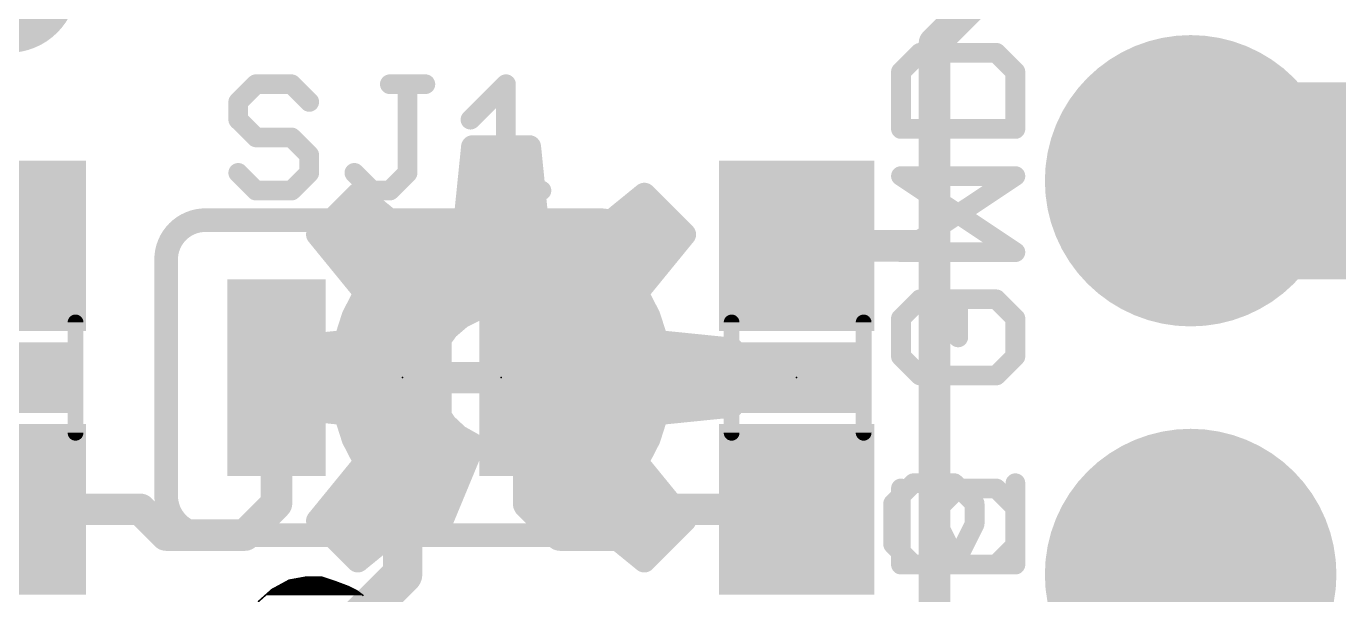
# Model space of a CAD drawing. Extents: x -33 to 74, y -18 to 36.
# Drawn here: x 12.81 to 21.27, y 26.54 to 30.21 of the extents above; entities that cross this region are included whole.
import ezdxf

# ---------------------------------------------------------------- set-up
doc = ezdxf.new("R2010")
doc.units = 0
for name, color, linetype in [('1', 12, 'CONTINUOUS'), ('16', 132, 'CONTINUOUS'), ('17', 110, 'CONTINUOUS'), ('18', 110, 'CONTINUOUS'), ('21', 41, 'CONTINUOUS'), ('22', 40, 'CONTINUOUS'), ('23', 53, 'CONTINUOUS'), ('24', 53, 'CONTINUOUS'), ('51', 53, 'CONTINUOUS')]:
    doc.layers.add(name, color=color, linetype=linetype)

# ---------------------------------------------------------------- blocks, each defined once
blk = doc.blocks.new('RECT')
blk.add_solid([(-0.5, -0.5), (0.5, -0.5), (-0.5, 0.5), (0.5, 0.5)])
blk = doc.blocks.new('ROUNDP')
at = {"const_width": 0.5}
blk.add_lwpolyline([(0, -0.25, 1), (0, 0.25, 1), (0, -0.25)], format="xyb", dxfattribs=at)
blk = doc.blocks.new('ROUNDV')
at = {"const_width": 0.5}
blk.add_lwpolyline([(0, -0.25, 1), (0, 0.25, 1), (0, -0.25)], format="xyb", dxfattribs=at)

msp = doc.modelspace()

# ---------------------------------------------------------------- linework, layer by layer
at = {"layer": '1'}
for points, const_width in [([(18.669, 30.099), (19.05, 30.48)], 0.2032), ([(18.669, 28.79), (18.669, 30.099)], 0.2032), ([(17.78, 28.79), (18.669, 28.79)], 0.2032), ([(18.669, 26.2255), (18.669, 28.79)], 0.2032), ([(14.224, 27.94), (14.986, 27.94)], 0.2032), ([(14.4272, 27.94), (14.4272, 27.1272)], 0.2032), ([(15.24, 27.94), (15.24, 26.67)], 0.254), ([(15.494, 27.94), (16.256, 27.94)], 0.2032), ([(16.0528, 27.94), (16.0528, 27.1272)], 0.2032), ([(13.55, 27.09), (12.7, 27.09)], 0.2032), ([(13.716, 26.924), (13.55, 27.09)], 0.2032), ([(14.4272, 27.1272), (14.224, 26.924)], 0.2032), ([(16.0528, 27.1272), (16.256, 26.924)], 0.2032), ([(16.764, 26.924), (16.93, 27.09)], 0.2032), ([(16.93, 27.09), (17.78, 27.09)], 0.2032), ([(14.224, 26.924), (13.716, 26.924)], 0.2032), ([(16.256, 26.924), (16.764, 26.924)], 0.2032), ([(15.24, 26.67), (13.97, 25.4)], 0.254), ([(20.32, 26.162), (20.32, 26.67)], 0.2032)]:
    msp.add_lwpolyline(points, dxfattribs=dict(at, const_width=const_width))
for points, const_width in [([(18.7198, 30.099, 1), (18.6182, 30.099)], 0.1016), ([(18.6331, 30.1349, 1), (18.7049, 30.0631)], 0.1016), ([(17.78, 28.8408, 1), (17.78, 28.7392)], 0.1016), ([(18.7198, 28.79, 1), (18.6182, 28.79)], 0.1016), ([(18.669, 28.7392, 1), (18.669, 28.8408)], 0.1016), ([(18.6182, 28.79, 1), (18.7198, 28.79)], 0.1016), ([(14.224, 27.9908, 1), (14.224, 27.8892)], 0.1016), ([(14.478, 27.94, 1), (14.3764, 27.94)], 0.1016), ([(14.986, 27.8892, 1), (14.986, 27.9908)], 0.1016), ([(15.3035, 27.94, 1), (15.1765, 27.94)], 0.127), ([(15.494, 27.9908, 1), (15.494, 27.8892)], 0.1016), ([(16.1036, 27.94, 1), (16.002, 27.94)], 0.1016), ([(16.256, 27.8892, 1), (16.256, 27.9908)], 0.1016), ([(13.5859, 27.1259, 1), (13.5141, 27.0541)], 0.1016), ([(13.55, 27.0392, 1), (13.55, 27.1408)], 0.1016), ([(14.3764, 27.1272, 1), (14.478, 27.1272)], 0.1016), ([(14.4631, 27.0913, 1), (14.3913, 27.1631)], 0.1016), ([(16.0887, 27.1631, 1), (16.0169, 27.0913)], 0.1016), ([(16.002, 27.1272, 1), (16.1036, 27.1272)], 0.1016), ([(16.93, 27.1408, 1), (16.93, 27.0392)], 0.1016), ([(16.9659, 27.0541, 1), (16.8941, 27.1259)], 0.1016), ([(17.78, 27.0392, 1), (17.78, 27.1408)], 0.1016), ([(13.716, 26.9748, 1), (13.716, 26.8732)], 0.1016), ([(13.6801, 26.8881, 1), (13.7519, 26.9599)], 0.1016), ([(14.1881, 26.9599, 1), (14.2599, 26.8881)], 0.1016), ([(14.224, 26.8732, 1), (14.224, 26.9748)], 0.1016), ([(16.256, 26.9748, 1), (16.256, 26.8732)], 0.1016), ([(16.2201, 26.8881, 1), (16.2919, 26.9599)], 0.1016), ([(16.7281, 26.9599, 1), (16.7999, 26.8881)], 0.1016), ([(16.764, 26.8732, 1), (16.764, 26.9748)], 0.1016), ([(15.2849, 26.6251, 1), (15.1951, 26.7149)], 0.127), ([(20.3708, 26.67, 1), (20.2692, 26.67)], 0.1016), ([(15.1765, 26.67, 1), (15.3035, 26.67)], 0.127)]:
    msp.add_lwpolyline(points, format="xyb", dxfattribs=dict(at, const_width=const_width))
at = {"layer": '16', "const_width": 0.2032}
for points in [[(21.082, 29.21), (20.32, 29.21)], [(21.209, 29.21), (21.971, 29.21)]]:
    msp.add_lwpolyline(points, dxfattribs=at)
at = {"layer": '16', "const_width": 0.1016}
for points in [[(20.32, 29.2608, 1), (20.32, 29.1592)], [(21.082, 29.1592, 1), (21.082, 29.2608)], [(21.209, 29.2608, 1), (21.209, 29.1592)]]:
    msp.add_lwpolyline(points, format="xyb", dxfattribs=at)
at = {"layer": '21'}
for points, const_width in [([(18.5753, 30.0356), (18.4525, 29.9127)], 0.127), ([(19.0668, 30.0356), (18.5753, 30.0356)], 0.127), ([(19.1897, 29.9127), (19.0668, 30.0356)], 0.127), ([(18.4525, 29.9127), (18.4525, 29.5441)], 0.127), ([(19.1897, 29.5441), (19.1897, 29.9127)], 0.127), ([(14.2953, 29.8329), (14.1809, 29.7185)], 0.127), ([(14.5241, 29.8329), (14.2953, 29.8329)], 0.127), ([(14.6385, 29.7185), (14.5241, 29.8329)], 0.127), ([(15.1581, 29.8329), (15.3869, 29.8329)], 0.127), ([(15.2725, 29.2609), (15.2725, 29.8329)], 0.127), ([(15.6777, 29.6041), (15.9065, 29.8329)], 0.127), ([(15.9065, 29.8329), (15.9065, 29.1465)], 0.127), ([(14.1809, 29.7185), (14.1809, 29.6041)], 0.127), ([(14.1809, 29.6041), (14.2953, 29.4897)], 0.127), ([(14.2953, 29.4897), (14.5241, 29.4897)], 0.127), ([(14.5241, 29.4897), (14.6385, 29.3753)], 0.127), ([(18.4525, 29.5441), (19.1897, 29.5441)], 0.127), ([(14.6385, 29.3753), (14.6385, 29.2609)], 0.127), ([(14.2953, 29.1465), (14.1809, 29.2609)], 0.127), ([(14.6385, 29.2609), (14.5241, 29.1465)], 0.127), ([(14.9293, 29.2609), (15.0437, 29.1465)], 0.127), ([(15.1581, 29.1465), (15.2725, 29.2609)], 0.127), ([(18.4525, 28.7489), (19.1897, 29.2404)], 0.127), ([(19.1897, 29.2404), (18.4525, 29.2404)], 0.127), ([(14.5241, 29.1465), (14.2953, 29.1465)], 0.127), ([(15.0437, 29.1465), (15.1581, 29.1465)], 0.127), ([(15.6777, 29.1465), (16.1353, 29.1465)], 0.127), ([(13.97, 28.956), (16.51, 28.956)], 0.1524), ([(13.716, 27.178), (13.716, 28.702)], 0.1524), ([(16.764, 27.178), (16.764, 28.702)], 0.1524), ([(19.1897, 28.7489), (18.4525, 28.7489)], 0.127), ([(18.5753, 28.4452), (18.4525, 28.3223)], 0.127), ([(19.0668, 28.4452), (18.8211, 28.4452)], 0.127), ([(18.8211, 28.4452), (18.8211, 28.1995)], 0.127), ([(19.1897, 28.3223), (19.0668, 28.4452)], 0.127), ([(18.4525, 28.3223), (18.4525, 28.0766)], 0.127), ([(19.1897, 28.0766), (19.1897, 28.3223)], 0.127), ([(18.4525, 28.0766), (18.5753, 27.9537)], 0.127), ([(19.0668, 27.9537), (19.1897, 28.0766)], 0.127), ([(18.5753, 27.9537), (19.0668, 27.9537)], 0.127), ([(18.4525, 27.225), (18.4525, 26.7335)], 0.127), ([(18.6982, 27.1021), (18.8211, 27.225)], 0.127), ([(18.8211, 27.225), (19.0668, 27.225)], 0.127), ([(19.0668, 27.225), (19.1897, 27.1021)], 0.127), ([(18.6982, 26.9792), (18.6982, 27.1021)], 0.127), ([(19.1897, 27.1021), (19.1897, 26.8564)], 0.127), ([(16.51, 26.924), (13.97, 26.924)], 0.1524), ([(18.8211, 26.7335), (18.6982, 26.9792)], 0.127), ([(19.1897, 26.8564), (19.0668, 26.7335)], 0.127), ([(18.4525, 26.7335), (18.8211, 26.7335)], 0.127), ([(14.618, 26.653), (14.508, 26.633)], 0.01), ([(14.6015, 26.65), (14.727, 26.65)], 0.01), ([(14.718, 26.653), (14.618, 26.653)], 0.01), ([(14.808, 26.623), (14.718, 26.653)], 0.01), ([(14.398, 26.573), (14.308, 26.493)], 0.01), ([(14.3946, 26.57), (14.934, 26.57)], 0.01), ([(14.508, 26.633), (14.398, 26.573)], 0.01), ([(14.4108, 26.58), (14.914, 26.58)], 0.01), ([(14.4292, 26.59), (14.894, 26.59)], 0.01), ([(14.4475, 26.6), (14.8693, 26.6)], 0.01), ([(14.4658, 26.61), (14.8427, 26.61)], 0.01), ([(14.4842, 26.62), (14.816, 26.62)], 0.01), ([(14.5025, 26.63), (14.787, 26.63)], 0.01), ([(14.5465, 26.64), (14.757, 26.64)], 0.01), ([(14.888, 26.593), (14.808, 26.623)], 0.01), ([(14.948, 26.563), (14.888, 26.593)], 0.01), ([(14.988, 26.533), (14.948, 26.563)], 0.01), ([(14.3609, 26.54), (14.9787, 26.54)], 0.01), ([(14.3721, 26.55), (14.9653, 26.55)], 0.01), ([(14.3834, 26.56), (14.952, 26.56)], 0.01)]:
    msp.add_lwpolyline(points, dxfattribs=dict(at, const_width=const_width))
for points, const_width in [([(18.5753, 30.0673, 1), (18.5753, 30.0038)], 0.0635), ([(18.5978, 30.0131, 1), (18.5529, 30.058)], 0.0635), ([(19.0893, 30.058, 1), (19.0444, 30.0131)], 0.0635), ([(19.0668, 30.0038, 1), (19.0668, 30.0673)], 0.0635), ([(18.4842, 29.9127, 1), (18.4207, 29.9127)], 0.0635), ([(18.43, 29.9352, 1), (18.4749, 29.8903)], 0.0635), ([(19.2215, 29.9127, 1), (19.158, 29.9127)], 0.0635), ([(19.1672, 29.8903, 1), (19.2122, 29.9352)], 0.0635), ([(14.2953, 29.8646, 1), (14.2953, 29.8011)], 0.0635), ([(14.3177, 29.8104, 1), (14.2728, 29.8553)], 0.0635), ([(14.5465, 29.8553, 1), (14.5016, 29.8104)], 0.0635), ([(14.5241, 29.8011, 1), (14.5241, 29.8646)], 0.0635), ([(15.1581, 29.8646, 1), (15.1581, 29.8011)], 0.0635), ([(15.3042, 29.8329, 1), (15.2407, 29.8329)], 0.0635), ([(15.3869, 29.8011, 1), (15.3869, 29.8646)], 0.0635), ([(15.9383, 29.8329, 1), (15.8748, 29.8329)], 0.0635), ([(15.929, 29.8104, 1), (15.8841, 29.8553)], 0.0635), ([(14.2126, 29.7185, 1), (14.1491, 29.7185)], 0.0635), ([(14.1584, 29.7409, 1), (14.2033, 29.696)], 0.0635), ([(14.616, 29.696, 1), (14.6609, 29.7409)], 0.0635), ([(14.2033, 29.6265, 1), (14.1584, 29.5816)], 0.0635), ([(14.1491, 29.6041, 1), (14.2126, 29.6041)], 0.0635), ([(15.6553, 29.6265, 1), (15.7002, 29.5816)], 0.0635), ([(14.2953, 29.5214, 1), (14.2953, 29.4579)], 0.0635), ([(14.2728, 29.4672, 1), (14.3177, 29.5121)], 0.0635), ([(14.5465, 29.5121, 1), (14.5016, 29.4672)], 0.0635), ([(14.5241, 29.4579, 1), (14.5241, 29.5214)], 0.0635), ([(18.4207, 29.5441, 1), (18.4842, 29.5441)], 0.0635), ([(18.4525, 29.5758, 1), (18.4525, 29.5123)], 0.0635), ([(19.158, 29.5441, 1), (19.2215, 29.5441)], 0.0635), ([(19.1897, 29.5123, 1), (19.1897, 29.5758)], 0.0635), ([(14.6702, 29.3753, 1), (14.6067, 29.3753)], 0.0635), ([(14.616, 29.3528, 1), (14.6609, 29.3977)], 0.0635), ([(14.2033, 29.2833, 1), (14.1584, 29.2384)], 0.0635), ([(14.6067, 29.2609, 1), (14.6702, 29.2609)], 0.0635), ([(14.6609, 29.2384, 1), (14.616, 29.2833)], 0.0635), ([(14.9517, 29.2833, 1), (14.9068, 29.2384)], 0.0635), ([(15.2407, 29.2609, 1), (15.3042, 29.2609)], 0.0635), ([(15.2949, 29.2384, 1), (15.25, 29.2833)], 0.0635), ([(18.4525, 29.2721, 1), (18.4525, 29.2086)], 0.0635), ([(19.2073, 29.214, 1), (19.1721, 29.2668)], 0.0635), ([(19.1897, 29.2086, 1), (19.1897, 29.2721)], 0.0635), ([(14.2953, 29.1782, 1), (14.2953, 29.1148)], 0.0635), ([(14.2728, 29.124, 1), (14.3177, 29.169)], 0.0635), ([(14.5016, 29.169, 1), (14.5465, 29.124)], 0.0635), ([(14.5241, 29.1148, 1), (14.5241, 29.1782)], 0.0635), ([(15.0437, 29.1782, 1), (15.0437, 29.1148)], 0.0635), ([(15.0212, 29.124, 1), (15.0661, 29.169)], 0.0635), ([(15.1356, 29.169, 1), (15.1805, 29.124)], 0.0635), ([(15.1581, 29.1148, 1), (15.1581, 29.1782)], 0.0635), ([(15.6777, 29.1782, 1), (15.6777, 29.1148)], 0.0635), ([(16.1353, 29.1148, 1), (16.1353, 29.1782)], 0.0635), ([(15.8748, 29.1465, 1), (15.9383, 29.1465)], 0.0635), ([(13.97, 28.956, 0.4142), (13.716, 28.702)], 0.1524), ([(13.97, 28.9941, 1), (13.97, 28.9179)], 0.0762), ([(13.97, 28.9179, 1), (13.97, 28.9941)], 0.0762), ([(16.764, 28.702, 0.4142), (16.51, 28.956)], 0.1524), ([(16.51, 28.9941, 1), (16.51, 28.9179)], 0.0762), ([(16.51, 28.9179, 1), (16.51, 28.9941)], 0.0762), ([(13.7541, 28.702, 1), (13.6779, 28.702)], 0.0762), ([(16.8021, 28.702, 1), (16.7259, 28.702)], 0.0762), ([(18.4525, 28.7807, 1), (18.4525, 28.7172)], 0.0635), ([(18.4349, 28.7753, 1), (18.4701, 28.7225)], 0.0635), ([(19.1897, 28.7172, 1), (19.1897, 28.7807)], 0.0635), ([(13.6779, 28.702, 1), (13.7541, 28.702)], 0.0762), ([(16.7259, 28.702, 1), (16.8021, 28.702)], 0.0762), ([(18.5978, 28.4227, 1), (18.5529, 28.4677)], 0.0635), ([(18.8528, 28.4452, 1), (18.7893, 28.4452)], 0.0635), ([(18.8211, 28.4769, 1), (18.8211, 28.4135)], 0.0635), ([(19.0893, 28.4677, 1), (19.0444, 28.4227)], 0.0635), ([(19.0668, 28.4135, 1), (19.0668, 28.4769)], 0.0635), ([(18.4842, 28.3223, 1), (18.4207, 28.3223)], 0.0635), ([(18.43, 28.3448, 1), (18.4749, 28.2999)], 0.0635), ([(19.2215, 28.3223, 1), (19.158, 28.3223)], 0.0635), ([(19.1672, 28.2999, 1), (19.2122, 28.3448)], 0.0635), ([(18.7893, 28.1995, 1), (18.8528, 28.1995)], 0.0635), ([(18.4207, 28.0766, 1), (18.4842, 28.0766)], 0.0635), ([(18.4749, 28.099, 1), (18.43, 28.0541)], 0.0635), ([(19.158, 28.0766, 1), (19.2215, 28.0766)], 0.0635), ([(19.2122, 28.0541, 1), (19.1672, 28.099)], 0.0635), ([(18.5753, 27.9855, 1), (18.5753, 27.922)], 0.0635), ([(18.5529, 27.9313, 1), (18.5978, 27.9762)], 0.0635), ([(19.0444, 27.9762, 1), (19.0893, 27.9313)], 0.0635), ([(19.0668, 27.922, 1), (19.0668, 27.9855)], 0.0635), ([(13.716, 27.178, 0.4142), (13.97, 26.924)], 0.1524), ([(13.7541, 27.178, 1), (13.6779, 27.178)], 0.0762), ([(16.51, 26.924, 0.4142), (16.764, 27.178)], 0.1524), ([(16.8021, 27.178, 1), (16.7259, 27.178)], 0.0762), ([(18.4842, 27.225, 1), (18.4207, 27.225)], 0.0635), ([(18.8211, 27.2567, 1), (18.8211, 27.1932)], 0.0635), ([(18.8435, 27.2025, 1), (18.7986, 27.2474)], 0.0635), ([(19.0893, 27.2474, 1), (19.0444, 27.2025)], 0.0635), ([(19.0668, 27.1932, 1), (19.0668, 27.2567)], 0.0635), ([(13.6779, 27.178, 1), (13.7541, 27.178)], 0.0762), ([(16.7259, 27.178, 1), (16.8021, 27.178)], 0.0762), ([(18.73, 27.1021, 1), (18.6665, 27.1021)], 0.0635), ([(19.2215, 27.1021, 1), (19.158, 27.1021)], 0.0635), ([(18.6758, 27.1246, 1), (18.7207, 27.0797)], 0.0635), ([(19.1672, 27.0797, 1), (19.2122, 27.1246)], 0.0635), ([(13.97, 26.9621, 1), (13.97, 26.8859)], 0.0762), ([(13.97, 26.8859, 1), (13.97, 26.9621)], 0.0762), ([(16.51, 26.9621, 1), (16.51, 26.8859)], 0.0762), ([(16.51, 26.8859, 1), (16.51, 26.9621)], 0.0762), ([(18.7266, 26.9934, 1), (18.6698, 26.965)], 0.0635), ([(18.6665, 26.9792, 1), (18.73, 26.9792)], 0.0635), ([(19.2122, 26.8339, 1), (19.1672, 26.8788)], 0.0635), ([(19.158, 26.8564, 1), (19.2215, 26.8564)], 0.0635), ([(18.4207, 26.7335, 1), (18.4842, 26.7335)], 0.0635), ([(18.4525, 26.7653, 1), (18.4525, 26.7018)], 0.0635), ([(18.7927, 26.7193, 1), (18.8495, 26.7477)], 0.0635), ([(18.8211, 26.7018, 1), (18.8211, 26.7653)], 0.0635), ([(19.0444, 26.756, 1), (19.0893, 26.711)], 0.0635), ([(14.6015, 26.6525, 1), (14.6015, 26.6475)], 0.005), ([(14.618, 26.6555, 1), (14.618, 26.6505)], 0.005), ([(14.6184, 26.6505, 1), (14.6176, 26.6555)], 0.005), ([(14.7188, 26.6554, 1), (14.7172, 26.6506)], 0.005), ([(14.718, 26.6505, 1), (14.718, 26.6555)], 0.005), ([(14.727, 26.6475, 1), (14.727, 26.6525)], 0.005), ([(14.3946, 26.5725, 1), (14.3946, 26.5675)], 0.005), ([(14.3968, 26.5752, 1), (14.3992, 26.5708)], 0.005), ([(14.3997, 26.5711, 1), (14.3963, 26.5749)], 0.005), ([(14.4108, 26.5825, 1), (14.4108, 26.5775)], 0.005), ([(14.4292, 26.5925, 1), (14.4292, 26.5875)], 0.005), ([(14.4475, 26.6025, 1), (14.4475, 26.5975)], 0.005), ([(14.4658, 26.6125, 1), (14.4658, 26.6075)], 0.005), ([(14.4842, 26.6225, 1), (14.4842, 26.6175)], 0.005), ([(14.5025, 26.6325, 1), (14.5025, 26.6275)], 0.005), ([(14.5076, 26.6355, 1), (14.5084, 26.6305)], 0.005), ([(14.5092, 26.6308, 1), (14.5068, 26.6352)], 0.005), ([(14.5465, 26.6425, 1), (14.5465, 26.6375)], 0.005), ([(14.757, 26.6375, 1), (14.757, 26.6425)], 0.005), ([(14.787, 26.6275, 1), (14.787, 26.6325)], 0.005), ([(14.8089, 26.6253, 1), (14.8071, 26.6207)], 0.005), ([(14.8072, 26.6206, 1), (14.8088, 26.6254)], 0.005), ([(14.816, 26.6175, 1), (14.816, 26.6225)], 0.005), ([(14.8427, 26.6075, 1), (14.8427, 26.6125)], 0.005), ([(14.8693, 26.5975, 1), (14.8693, 26.6025)], 0.005), ([(14.8891, 26.5952, 1), (14.8869, 26.5908)], 0.005), ([(14.8871, 26.5907, 1), (14.8889, 26.5953)], 0.005), ([(14.894, 26.5875, 1), (14.894, 26.5925)], 0.005), ([(14.914, 26.5775, 1), (14.914, 26.5825)], 0.005), ([(14.934, 26.5675, 1), (14.934, 26.5725)], 0.005), ([(14.9495, 26.565, 1), (14.9465, 26.561)], 0.005), ([(14.9469, 26.5608, 1), (14.9491, 26.5652)], 0.005), ([(14.3609, 26.5425, 1), (14.3609, 26.5375)], 0.005), ([(14.3721, 26.5525, 1), (14.3721, 26.5475)], 0.005), ([(14.3834, 26.5625, 1), (14.3834, 26.5575)], 0.005), ([(14.952, 26.5575, 1), (14.952, 26.5625)], 0.005), ([(14.9653, 26.5475, 1), (14.9653, 26.5525)], 0.005), ([(14.9787, 26.5375, 1), (14.9787, 26.5425)], 0.005)]:
    msp.add_lwpolyline(points, format="xyb", dxfattribs=dict(at, const_width=const_width))
at = {"layer": '22'}
for points, const_width in [([(18.4531, 29.9127), (18.576, 30.0356)], 0.127), ([(18.576, 30.0356), (19.0675, 30.0356)], 0.127), ([(19.0675, 30.0356), (19.1903, 29.9127)], 0.127), ([(18.4531, 29.5441), (18.4531, 29.9127)], 0.127), ([(19.1903, 29.9127), (19.1903, 29.5441)], 0.127), ([(19.1903, 29.5441), (18.4531, 29.5441)], 0.127), ([(15.643, 28.9449), (15.6922, 29.4288)], 0.15), ([(15.6893, 29.4), (16.0607, 29.4)], 0.15), ([(15.6922, 29.4288), (16.0578, 29.4288)], 0.15), ([(16.0578, 29.4288), (16.107, 28.9449)], 0.15), ([(15.674, 29.25), (16.076, 29.25)], 0.15), ([(19.1903, 28.7489), (18.4531, 29.2404)], 0.127), ([(18.4531, 29.2404), (19.1903, 29.2404)], 0.127), ([(14.693, 28.8635), (14.9515, 29.122)], 0.15), ([(14.9515, 29.122), (15.3285, 28.8146)], 0.15), ([(16.4215, 28.8146), (16.7985, 29.122)], 0.15), ([(16.7985, 29.122), (17.057, 28.8635)], 0.15), ([(14.9295, 29.1), (14.9785, 29.1)], 0.15), ([(15.6588, 29.1), (16.0912, 29.1)], 0.15), ([(16.7715, 29.1), (16.8205, 29.1)], 0.15), ([(14.7795, 28.95), (15.1624, 28.95)], 0.15), ([(15.4803, 28.8928), (15.643, 28.9449)], 0.15), ([(15.6435, 28.95), (16.1065, 28.95)], 0.15), ([(16.107, 28.9449), (16.2697, 28.8928)], 0.15), ([(16.5876, 28.95), (16.9705, 28.95)], 0.15), ([(15.0004, 28.4865), (14.693, 28.8635)], 0.15), ([(15.3285, 28.8146), (15.4803, 28.8928)], 0.15), ([(16.2697, 28.8928), (16.4215, 28.8146)], 0.15), ([(17.057, 28.8635), (16.7496, 28.4865)], 0.15), ([(14.7448, 28.8), (17.0052, 28.8)], 0.15), ([(18.4531, 28.7489), (19.1903, 28.7489)], 0.127), ([(14.8671, 28.65), (16.8829, 28.65)], 0.15), ([(14.9222, 28.3347), (15.0004, 28.4865)], 0.15), ([(14.9894, 28.5), (16.7606, 28.5)], 0.15), ([(16.7496, 28.4865), (16.8278, 28.3347)], 0.15), ([(15.7148, 28.3804), (15.6147, 28.3296)], 0.15), ([(15.824, 28.4058), (15.7148, 28.3804)], 0.15), ([(15.9362, 28.4046), (15.824, 28.4058)], 0.15), ([(16.0449, 28.3768), (15.9362, 28.4046)], 0.15), ([(16.1439, 28.3239), (16.0449, 28.3768)], 0.15), ([(18.4531, 28.3223), (18.576, 28.4452)], 0.127), ([(18.576, 28.4452), (18.8217, 28.4452)], 0.127), ([(18.8217, 28.4452), (18.8217, 28.1995)], 0.127), ([(19.0675, 28.4452), (19.1903, 28.3223)], 0.127), ([(14.8701, 28.172), (14.9222, 28.3347)], 0.15), ([(14.9301, 28.35), (15.6549, 28.35)], 0.15), ([(15.6147, 28.3296), (15.5295, 28.2566)], 0.15), ([(16.095, 28.35), (16.8199, 28.35)], 0.15), ([(16.2274, 28.249), (16.1439, 28.3239)], 0.15), ([(16.8278, 28.3347), (16.8799, 28.172)], 0.15), ([(18.4531, 28.0766), (18.4531, 28.3223)], 0.127), ([(19.1903, 28.3223), (19.1903, 28.0766)], 0.127), ([(14.8791, 28.2), (15.489, 28.2)], 0.15), ([(15.5295, 28.2566), (15.4642, 28.1654)], 0.15), ([(16.2908, 28.1564), (16.2274, 28.249)], 0.15), ([(16.261, 28.2), (16.8709, 28.2)], 0.15), ([(14.3862, 28.1228), (14.8701, 28.172)], 0.15), ([(14.3862, 27.7572), (14.3862, 28.1228)], 0.15), ([(15.4642, 28.1654), (15.4223, 28.0613)], 0.15), ([(16.3303, 28.0514), (16.2908, 28.1564)], 0.15), ([(16.8799, 28.172), (17.3638, 28.1228)], 0.15), ([(17.3638, 28.1228), (17.3638, 27.7572)], 0.15), ([(14.3862, 28.05), (15.4207, 28.05)], 0.15), ([(15.4223, 28.0613), (15.4065, 27.9502)], 0.15), ([(16.3438, 27.94), (16.3303, 28.0514)], 0.15), ([(16.3305, 28.05), (17.3638, 28.05)], 0.15), ([(18.576, 27.9537), (18.4531, 28.0766)], 0.127), ([(19.1903, 28.0766), (19.0675, 27.9537)], 0.127), ([(15.4065, 27.9502), (15.4175, 27.8385)], 0.15), ([(16.3309, 27.8306), (16.3438, 27.94)], 0.15), ([(19.0675, 27.9537), (18.576, 27.9537)], 0.127), ([(14.3862, 27.9), (15.4114, 27.9)], 0.15), ([(16.3391, 27.9), (17.3638, 27.9)], 0.15), ([(15.4175, 27.8385), (15.4547, 27.7327)], 0.15), ([(16.2927, 27.7272), (16.3309, 27.8306)], 0.15), ([(14.8701, 27.708), (14.3862, 27.7572)], 0.15), ([(14.457, 27.75), (15.4486, 27.75)], 0.15), ([(14.9222, 27.5453), (14.8701, 27.708)], 0.15), ([(15.4547, 27.7327), (15.516, 27.6387)], 0.15), ([(16.2315, 27.6355), (16.2927, 27.7272)], 0.15), ([(16.3011, 27.75), (17.293, 27.75)], 0.15), ([(16.8799, 27.708), (16.8278, 27.5453)], 0.15), ([(17.3638, 27.7572), (16.8799, 27.708)], 0.15), ([(14.9047, 27.6), (15.5572, 27.6)], 0.15), ([(15.516, 27.6387), (15.5978, 27.562)], 0.15), ([(16.1506, 27.5607), (16.2315, 27.6355)], 0.15), ([(16.193, 27.6), (16.8453, 27.6)], 0.15), ([(15.0004, 27.3935), (14.9222, 27.5453)], 0.15), ([(15.6956, 27.5069), (15.4803, 26.9872)], 0.15), ([(15.5978, 27.562), (15.6956, 27.5069)], 0.15), ([(16.0544, 27.5069), (16.1506, 27.5607)], 0.15), ([(16.2697, 26.9872), (16.0544, 27.5069)], 0.15), ([(16.8278, 27.5453), (16.7496, 27.3935)], 0.15), ([(14.9713, 27.45), (15.672, 27.45)], 0.15), ([(16.078, 27.45), (16.7787, 27.45)], 0.15), ([(14.693, 27.0165), (15.0004, 27.3935)], 0.15), ([(16.7496, 27.3935), (17.057, 27.0165)], 0.15), ([(14.9242, 27.3), (15.6099, 27.3)], 0.15), ([(16.1401, 27.3), (16.8258, 27.3)], 0.15), ([(18.5336, 27.2589), (18.4023, 27.1275)], 0.127), ([(18.7963, 27.2589), (18.5336, 27.2589)], 0.127), ([(18.9277, 27.1275), (18.7963, 27.2589)], 0.127), ([(19.1904, 27.2589), (19.1904, 26.7335)], 0.127), ([(14.8019, 27.15), (15.5477, 27.15)], 0.15), ([(16.2023, 27.15), (16.9481, 27.15)], 0.15), ([(18.4023, 27.1275), (18.4023, 26.8648)], 0.127), ([(18.9277, 26.9962), (18.9277, 27.1275)], 0.127), ([(14.9515, 26.758), (14.693, 27.0165)], 0.15), ([(14.7095, 27), (15.2483, 27)], 0.15), ([(15.3285, 27.0654), (14.9515, 26.758)], 0.15), ([(15.4803, 26.9872), (15.3285, 27.0654)], 0.15), ([(15.4555, 27), (15.4856, 27)], 0.15), ([(16.2644, 27), (16.2946, 27)], 0.15), ([(16.4215, 27.0654), (16.2697, 26.9872)], 0.15), ([(16.7985, 26.758), (16.4215, 27.0654)], 0.15), ([(16.5017, 27), (17.0405, 27)], 0.15), ([(17.057, 27.0165), (16.7985, 26.758)], 0.15), ([(18.7963, 26.7335), (18.9277, 26.9962)], 0.127), ([(14.8595, 26.85), (15.0643, 26.85)], 0.15), ([(16.6857, 26.85), (16.8905, 26.85)], 0.15), ([(18.4023, 26.8648), (18.5336, 26.7335)], 0.127), ([(19.1904, 26.7335), (18.7963, 26.7335)], 0.127)]:
    msp.add_lwpolyline(points, dxfattribs=dict(at, const_width=const_width))
for points, const_width in [([(18.576, 30.0673, 1), (18.576, 30.0038)], 0.0635), ([(18.5984, 30.0131, 1), (18.5535, 30.058)], 0.0635), ([(19.0899, 30.058, 1), (19.045, 30.0131)], 0.0635), ([(19.0675, 30.0038, 1), (19.0675, 30.0673)], 0.0635), ([(18.4848, 29.9127, 1), (18.4214, 29.9127)], 0.0635), ([(18.4306, 29.9352, 1), (18.4756, 29.8903)], 0.0635), ([(19.2221, 29.9127, 1), (19.1586, 29.9127)], 0.0635), ([(19.1679, 29.8903, 1), (19.2128, 29.9352)], 0.0635), ([(18.4531, 29.5758, 1), (18.4531, 29.5123)], 0.0635), ([(18.4214, 29.5441, 1), (18.4848, 29.5441)], 0.0635), ([(19.1586, 29.5441, 1), (19.2221, 29.5441)], 0.0635), ([(19.1903, 29.5123, 1), (19.1903, 29.5758)], 0.0635), ([(15.6893, 29.4375, 1), (15.6893, 29.3625)], 0.075), ([(15.6922, 29.4663, 1), (15.6922, 29.3913)], 0.075), ([(15.7295, 29.425, 1), (15.6549, 29.4326)], 0.075), ([(16.0951, 29.4326, 1), (16.0205, 29.425)], 0.075), ([(16.0578, 29.3913, 1), (16.0578, 29.4663)], 0.075), ([(16.0607, 29.3625, 1), (16.0607, 29.4375)], 0.075), ([(15.674, 29.2875, 1), (15.674, 29.2125)], 0.075), ([(16.076, 29.2125, 1), (16.076, 29.2875)], 0.075), ([(18.4707, 29.2668, 1), (18.4355, 29.214)], 0.0635), ([(18.4531, 29.2721, 1), (18.4531, 29.2086)], 0.0635), ([(19.1903, 29.2086, 1), (19.1903, 29.2721)], 0.0635), ([(14.9752, 29.1511, 1), (14.9278, 29.0929)], 0.075), ([(14.978, 29.0955, 1), (14.925, 29.1485)], 0.075), ([(16.825, 29.1485, 1), (16.772, 29.0955)], 0.075), ([(16.8222, 29.0929, 1), (16.7748, 29.1511)], 0.075), ([(14.9295, 29.1375, 1), (14.9295, 29.0625)], 0.075), ([(14.9785, 29.0625, 1), (14.9785, 29.1375)], 0.075), ([(15.6588, 29.1375, 1), (15.6588, 29.0625)], 0.075), ([(16.0912, 29.0625, 1), (16.0912, 29.1375)], 0.075), ([(16.7715, 29.1375, 1), (16.7715, 29.0625)], 0.075), ([(16.8205, 29.0625, 1), (16.8205, 29.1375)], 0.075), ([(14.7795, 28.9875, 1), (14.7795, 28.9125)], 0.075), ([(15.1624, 28.9125, 1), (15.1624, 28.9875)], 0.075), ([(15.6435, 28.9875, 1), (15.6435, 28.9125)], 0.075), ([(15.6544, 28.9092, 1), (15.6316, 28.9806)], 0.075), ([(16.1184, 28.9806, 1), (16.0956, 28.9092)], 0.075), ([(16.1065, 28.9125, 1), (16.1065, 28.9875)], 0.075), ([(16.5876, 28.9875, 1), (16.5876, 28.9125)], 0.075), ([(16.9705, 28.9125, 1), (16.9705, 28.9875)], 0.075), ([(14.7221, 28.8872, 1), (14.6639, 28.8398)], 0.075), ([(15.4689, 28.9285, 1), (15.4918, 28.8571)], 0.075), ([(15.4975, 28.8595, 1), (15.4632, 28.9262)], 0.075), ([(15.6057, 28.9487, 1), (15.6803, 28.9411)], 0.075), ([(16.0697, 28.9411, 1), (16.1443, 28.9487)], 0.075), ([(16.2868, 28.9262, 1), (16.2525, 28.8595)], 0.075), ([(16.2582, 28.8571, 1), (16.2811, 28.9285)], 0.075), ([(17.0861, 28.8398, 1), (17.0279, 28.8872)], 0.075), ([(14.6665, 28.89, 1), (14.7195, 28.837)], 0.075), ([(14.7448, 28.8375, 1), (14.7448, 28.7625)], 0.075), ([(15.3113, 28.8479, 1), (15.3457, 28.7813)], 0.075), ([(15.3048, 28.7855, 1), (15.3522, 28.8437)], 0.075), ([(16.3978, 28.8437, 1), (16.4452, 28.7855)], 0.075), ([(16.4043, 28.7813, 1), (16.4387, 28.8479)], 0.075), ([(17.0052, 28.7625, 1), (17.0052, 28.8375)], 0.075), ([(17.0305, 28.837, 1), (17.0835, 28.89)], 0.075), ([(18.4531, 28.7807, 1), (18.4531, 28.7172)], 0.0635), ([(19.1727, 28.7225, 1), (19.2079, 28.7753)], 0.0635), ([(19.1903, 28.7172, 1), (19.1903, 28.7807)], 0.0635), ([(14.8671, 28.6875, 1), (14.8671, 28.6125)], 0.075), ([(16.8829, 28.6125, 1), (16.8829, 28.6875)], 0.075), ([(14.9894, 28.5375, 1), (14.9894, 28.4625)], 0.075), ([(15.0337, 28.4693, 1), (14.9671, 28.5037)], 0.075), ([(14.9713, 28.4628, 1), (15.0295, 28.5102)], 0.075), ([(16.7829, 28.5037, 1), (16.7163, 28.4693)], 0.075), ([(16.7205, 28.5102, 1), (16.7787, 28.4628)], 0.075), ([(16.7606, 28.4625, 1), (16.7606, 28.5375)], 0.075), ([(15.7062, 28.4169, 1), (15.7233, 28.3438)], 0.075), ([(15.7317, 28.3469, 1), (15.6978, 28.4138)], 0.075), ([(15.8244, 28.4433, 1), (15.8236, 28.3683)], 0.075), ([(15.8325, 28.3693, 1), (15.8155, 28.4424)], 0.075), ([(15.9455, 28.4409, 1), (15.9269, 28.3683)], 0.075), ([(15.9358, 28.3671, 1), (15.9366, 28.4421)], 0.075), ([(16.0626, 28.4098, 1), (16.0272, 28.3437)], 0.075), ([(16.0356, 28.3404, 1), (16.0542, 28.4131)], 0.075), ([(18.576, 28.4769, 1), (18.576, 28.4134)], 0.0635), ([(18.5984, 28.4227, 1), (18.5535, 28.4676)], 0.0635), ([(18.8535, 28.4452, 1), (18.79, 28.4452)], 0.0635), ([(18.8217, 28.4134, 1), (18.8217, 28.4769)], 0.0635), ([(19.0899, 28.4676, 1), (19.045, 28.4227)], 0.0635), ([(14.8888, 28.3518, 1), (14.9555, 28.3175)], 0.075), ([(14.9579, 28.3232, 1), (14.8865, 28.3461)], 0.075), ([(14.9301, 28.3875, 1), (14.9301, 28.3125)], 0.075), ([(15.5977, 28.3631, 1), (15.6316, 28.2962)], 0.075), ([(15.6391, 28.3012, 1), (15.5903, 28.3581)], 0.075), ([(15.6549, 28.3125, 1), (15.6549, 28.3875)], 0.075), ([(16.095, 28.3875, 1), (16.095, 28.3125)], 0.075), ([(16.1689, 28.3518, 1), (16.1189, 28.296)], 0.075), ([(16.1262, 28.2908, 1), (16.1616, 28.357)], 0.075), ([(16.8635, 28.3461, 1), (16.7921, 28.3232)], 0.075), ([(16.7945, 28.3175, 1), (16.8612, 28.3518)], 0.075), ([(16.8199, 28.3125, 1), (16.8199, 28.3875)], 0.075), ([(18.4848, 28.3223, 1), (18.4214, 28.3223)], 0.0635), ([(18.4306, 28.3448, 1), (18.4756, 28.2999)], 0.0635), ([(19.2221, 28.3223, 1), (19.1586, 28.3223)], 0.0635), ([(19.1679, 28.2999, 1), (19.2128, 28.3448)], 0.0635), ([(14.8791, 28.2375, 1), (14.8791, 28.1625)], 0.075), ([(15.489, 28.1625, 1), (15.489, 28.2375)], 0.075), ([(15.5051, 28.285, 1), (15.5539, 28.2281)], 0.075), ([(15.56, 28.2347, 1), (15.499, 28.2784)], 0.075), ([(16.2584, 28.2702, 1), (16.1965, 28.2278)], 0.075), ([(16.2024, 28.2211, 1), (16.2525, 28.2769)], 0.075), ([(16.261, 28.2375, 1), (16.261, 28.1625)], 0.075), ([(16.8709, 28.1625, 1), (16.8709, 28.2375)], 0.075), ([(14.4237, 28.1228, 1), (14.3487, 28.1228)], 0.075), ([(14.3824, 28.1601, 1), (14.39, 28.0855)], 0.075), ([(14.8344, 28.1834, 1), (14.9058, 28.1606)], 0.075), ([(14.8739, 28.1347, 1), (14.8663, 28.2093)], 0.075), ([(15.4337, 28.1872, 1), (15.4946, 28.1435)], 0.075), ([(15.4989, 28.1514, 1), (15.4294, 28.1794)], 0.075), ([(16.3259, 28.1696, 1), (16.2557, 28.1432)], 0.075), ([(16.2599, 28.1352, 1), (16.3218, 28.1776)], 0.075), ([(16.8837, 28.2093, 1), (16.8761, 28.1347)], 0.075), ([(16.8442, 28.1606, 1), (16.9156, 28.1834)], 0.075), ([(17.4013, 28.1228, 1), (17.3263, 28.1228)], 0.075), ([(17.36, 28.0855, 1), (17.3676, 28.1601)], 0.075), ([(18.79, 28.1995, 1), (18.8535, 28.1995)], 0.0635), ([(14.3862, 28.0875, 1), (14.3862, 28.0125)], 0.075), ([(15.3875, 28.0752, 1), (15.4571, 28.0473)], 0.075), ([(15.4595, 28.056, 1), (15.3852, 28.0666)], 0.075), ([(15.4207, 28.0125, 1), (15.4207, 28.0875)], 0.075), ([(16.3676, 28.0559, 1), (16.2931, 28.0469)], 0.075), ([(16.3305, 28.0875, 1), (16.3305, 28.0125)], 0.075), ([(16.2953, 28.0382, 1), (16.3654, 28.0646)], 0.075), ([(17.3638, 28.0125, 1), (17.3638, 28.0875)], 0.075), ([(18.4756, 28.099, 1), (18.4306, 28.0541)], 0.0635), ([(18.4214, 28.0766, 1), (18.4848, 28.0766)], 0.0635), ([(19.1586, 28.0766, 1), (19.2221, 28.0766)], 0.0635), ([(19.2128, 28.0541, 1), (19.1679, 28.099)], 0.0635), ([(15.4438, 27.9538, 1), (15.3691, 27.9465)], 0.075), ([(16.381, 27.9356, 1), (16.3066, 27.9444)], 0.075), ([(18.576, 27.9855, 1), (18.576, 27.922)], 0.0635), ([(18.5535, 27.9313, 1), (18.5984, 27.9762)], 0.0635), ([(19.045, 27.9762, 1), (19.0899, 27.9313)], 0.0635), ([(19.0675, 27.922, 1), (19.0675, 27.9855)], 0.0635), ([(14.3862, 27.9375, 1), (14.3862, 27.8625)], 0.075), ([(15.3693, 27.9555, 1), (15.4436, 27.9449)], 0.075), ([(15.4114, 27.8625, 1), (15.4114, 27.9375)], 0.075), ([(16.3391, 27.9375, 1), (16.3391, 27.8625)], 0.075), ([(16.3066, 27.9355, 1), (16.381, 27.9445)], 0.075), ([(17.3638, 27.8625, 1), (17.3638, 27.9375)], 0.075), ([(15.4528, 27.851, 1), (15.3821, 27.8261)], 0.075), ([(15.3801, 27.8348, 1), (15.4548, 27.8422)], 0.075), ([(16.2936, 27.835, 1), (16.3681, 27.8262)], 0.075), ([(16.366, 27.8176, 1), (16.2957, 27.8435)], 0.075), ([(14.39, 27.7945, 1), (14.3824, 27.7199)], 0.075), ([(14.3487, 27.7572, 1), (14.4237, 27.7572)], 0.075), ([(14.457, 27.7875, 1), (14.457, 27.7125)], 0.075), ([(14.9058, 27.7194, 1), (14.8344, 27.6966)], 0.075), ([(14.8663, 27.6707, 1), (14.8739, 27.7453)], 0.075), ([(15.4861, 27.7531, 1), (15.4232, 27.7122)], 0.075), ([(15.4193, 27.7202, 1), (15.49, 27.7451)], 0.075), ([(15.4486, 27.7125, 1), (15.4486, 27.7875)], 0.075), ([(16.2575, 27.7401, 1), (16.3279, 27.7142)], 0.075), ([(16.3239, 27.7063, 1), (16.2615, 27.748)], 0.075), ([(16.3011, 27.7875, 1), (16.3011, 27.7125)], 0.075), ([(16.8761, 27.7453, 1), (16.8837, 27.6707)], 0.075), ([(16.9156, 27.6966, 1), (16.8442, 27.7194)], 0.075), ([(17.293, 27.7125, 1), (17.293, 27.7875)], 0.075), ([(17.3263, 27.7572, 1), (17.4013, 27.7572)], 0.075), ([(17.3676, 27.7199, 1), (17.36, 27.7945)], 0.075), ([(14.9047, 27.6375, 1), (14.9047, 27.5625)], 0.075), ([(15.5416, 27.666, 1), (15.4903, 27.6113)], 0.075), ([(15.4845, 27.6182, 1), (15.5474, 27.6592)], 0.075), ([(15.5572, 27.5625, 1), (15.5572, 27.6375)], 0.075), ([(16.193, 27.6375, 1), (16.193, 27.5625)], 0.075), ([(16.2003, 27.6564, 1), (16.2627, 27.6147)], 0.075), ([(16.2569, 27.608, 1), (16.206, 27.6631)], 0.075), ([(16.8453, 27.5625, 1), (16.8453, 27.6375)], 0.075), ([(14.9555, 27.5625, 1), (14.8888, 27.5282)], 0.075), ([(14.8865, 27.5339, 1), (14.9579, 27.5568)], 0.075), ([(15.6162, 27.5946, 1), (15.5794, 27.5293)], 0.075), ([(15.5722, 27.5346, 1), (15.6235, 27.5893)], 0.075), ([(15.7302, 27.4925, 1), (15.661, 27.5213)], 0.075), ([(16.089, 27.5213, 1), (16.0198, 27.4925)], 0.075), ([(16.1251, 27.5883, 1), (16.176, 27.5332)], 0.075), ([(16.1689, 27.528, 1), (16.1322, 27.5935)], 0.075), ([(16.7921, 27.5568, 1), (16.8635, 27.5339)], 0.075), ([(16.8612, 27.5282, 1), (16.7945, 27.5625)], 0.075), ([(14.9713, 27.4875, 1), (14.9713, 27.4125)], 0.075), ([(15.672, 27.4125, 1), (15.672, 27.4875)], 0.075), ([(15.6772, 27.4742, 1), (15.714, 27.5396)], 0.075), ([(16.0361, 27.5396, 1), (16.0727, 27.4742)], 0.075), ([(16.078, 27.4875, 1), (16.078, 27.4125)], 0.075), ([(16.7787, 27.4125, 1), (16.7787, 27.4875)], 0.075), ([(14.9671, 27.3763, 1), (15.0337, 27.4107)], 0.075), ([(15.0295, 27.3698, 1), (14.9713, 27.4172)], 0.075), ([(16.7787, 27.4172, 1), (16.7205, 27.3698)], 0.075), ([(16.7163, 27.4107, 1), (16.7829, 27.3763)], 0.075), ([(14.9242, 27.3375, 1), (14.9242, 27.2625)], 0.075), ([(15.6099, 27.2625, 1), (15.6099, 27.3375)], 0.075), ([(16.1401, 27.3375, 1), (16.1401, 27.2625)], 0.075), ([(16.8258, 27.2625, 1), (16.8258, 27.3375)], 0.075), ([(18.5336, 27.2906, 1), (18.5336, 27.2271)], 0.0635), ([(18.5561, 27.2364, 1), (18.5112, 27.2813)], 0.0635), ([(18.8188, 27.2813, 1), (18.7739, 27.2364)], 0.0635), ([(18.7963, 27.2271, 1), (18.7963, 27.2906)], 0.0635), ([(19.2221, 27.2589, 1), (19.1586, 27.2589)], 0.0635), ([(14.8019, 27.1875, 1), (14.8019, 27.1125)], 0.075), ([(15.5477, 27.1125, 1), (15.5477, 27.1875)], 0.075), ([(16.2023, 27.1875, 1), (16.2023, 27.1125)], 0.075), ([(16.9481, 27.1125, 1), (16.9481, 27.1875)], 0.075), ([(18.3798, 27.15, 1), (18.4248, 27.1051)], 0.0635), ([(18.434, 27.1275, 1), (18.3706, 27.1275)], 0.0635), ([(18.9594, 27.1275, 1), (18.8959, 27.1275)], 0.0635), ([(18.9052, 27.1051, 1), (18.9501, 27.15)], 0.0635), ([(14.7195, 27.043, 1), (14.6665, 26.99)], 0.075), ([(14.6639, 27.0402, 1), (14.7221, 26.9928)], 0.075), ([(14.7095, 27.0375, 1), (14.7095, 26.9625)], 0.075), ([(15.2483, 26.9625, 1), (15.2483, 27.0375)], 0.075), ([(15.3457, 27.0987, 1), (15.3113, 27.0321)], 0.075), ([(15.3522, 27.0363, 1), (15.3048, 27.0945)], 0.075), ([(15.4555, 27.0375, 1), (15.4555, 26.9625)], 0.075), ([(15.4856, 26.9625, 1), (15.4856, 27.0375)], 0.075), ([(16.2644, 27.0375, 1), (16.2644, 26.9625)], 0.075), ([(16.2946, 26.9625, 1), (16.2946, 27.0375)], 0.075), ([(16.4452, 27.0945, 1), (16.3978, 27.0363)], 0.075), ([(16.4387, 27.0321, 1), (16.4043, 27.0987)], 0.075), ([(16.5017, 27.0375, 1), (16.5017, 26.9625)], 0.075), ([(17.0279, 26.9928, 1), (17.0861, 27.0402)], 0.075), ([(17.0835, 26.99, 1), (17.0305, 27.043)], 0.075), ([(17.0405, 26.9625, 1), (17.0405, 27.0375)], 0.075), ([(15.4457, 27.0016, 1), (15.5149, 26.9728)], 0.075), ([(15.4631, 26.9539, 1), (15.4975, 27.0205)], 0.075), ([(16.2525, 27.0205, 1), (16.2869, 26.9539)], 0.075), ([(16.2351, 26.9728, 1), (16.3043, 27.0016)], 0.075), ([(18.8959, 26.9962, 1), (18.9594, 26.9962)], 0.0635), ([(18.9561, 26.982, 1), (18.8993, 27.0104)], 0.0635), ([(14.8595, 26.8875, 1), (14.8595, 26.8125)], 0.075), ([(15.0643, 26.8125, 1), (15.0643, 26.8875)], 0.075), ([(16.6857, 26.8875, 1), (16.6857, 26.8125)], 0.075), ([(16.8905, 26.8125, 1), (16.8905, 26.8875)], 0.075), ([(18.4248, 26.8873, 1), (18.3798, 26.8424)], 0.0635), ([(14.9278, 26.7871, 1), (14.9752, 26.7289)], 0.075), ([(14.925, 26.7315, 1), (14.978, 26.7845)], 0.075), ([(16.772, 26.7845, 1), (16.825, 26.7315)], 0.075), ([(16.7748, 26.7289, 1), (16.8222, 26.7871)], 0.075), ([(18.3706, 26.8648, 1), (18.434, 26.8648)], 0.0635), ([(18.5112, 26.711, 1), (18.5561, 26.7559)], 0.0635), ([(18.7963, 26.7652, 1), (18.7963, 26.7017)], 0.0635), ([(18.7679, 26.7477, 1), (18.8247, 26.7193)], 0.0635), ([(19.1586, 26.7335, 1), (19.2221, 26.7335)], 0.0635), ([(19.1904, 26.7017, 1), (19.1904, 26.7652)], 0.0635)]:
    msp.add_lwpolyline(points, format="xyb", dxfattribs=dict(at, const_width=const_width))
at = {"layer": '23'}
for p in [(15.24, 27.94), (17.78, 27.94)]:
    msp.add_point(p, dxfattribs=at)
at = {"layer": '24'}
msp.add_point((15.875, 27.94), dxfattribs=at)
at = {"layer": '51', "const_width": 0.1016}
for points in [[(13.132, 28.296), (13.132, 27.584)], [(17.361, 28.296), (17.361, 27.584)], [(18.212, 28.296), (18.212, 27.584)]]:
    msp.add_lwpolyline(points, dxfattribs=at)
at = {"layer": '51', "const_width": 0.0508}
for points in [[(13.1574, 28.296, 1), (13.1066, 28.296)], [(17.3864, 28.296, 1), (17.3356, 28.296)], [(18.2374, 28.296, 1), (18.1866, 28.296)], [(13.1066, 27.584, 1), (13.1574, 27.584)], [(17.3356, 27.584, 1), (17.3864, 27.584)], [(18.1866, 27.584, 1), (18.2374, 27.584)]]:
    msp.add_lwpolyline(points, format="xyb", dxfattribs=at)

# ---------------------------------------------------------------- block references
at = {"layer": '1', "xscale": 1.1, "rotation": 270}
for p in [(12.7, 28.79), (17.78, 28.79), (12.7, 27.09), (17.78, 27.09)]:
    msp.add_blockref('RECT', p, dxfattribs=at)
at = {"layer": '1', "xscale": 0.635, "yscale": 1.27}
for p in [(14.4272, 27.94), (15.24, 27.94), (16.0528, 27.94)]:
    msp.add_blockref('RECT', p, dxfattribs=at)
at = {"layer": '16', "xscale": 0.635, "yscale": 1.27}
msp.add_blockref('RECT', (21.082, 29.21), dxfattribs=at)
at = {"layer": '17', "xscale": 1.8796, "yscale": 1.8796, "rotation": 90}
for p in [(20.32, 29.21), (20.32, 29.21), (20.32, 26.67), (20.32, 26.67)]:
    msp.add_blockref('ROUNDP', p, dxfattribs=at)
at = {"layer": '18', "xscale": 0.889, "yscale": 0.889}
msp.add_blockref('ROUNDV', (12.7, 30.48), dxfattribs=at)
msp.add_blockref('ROUNDV', (12.7, 30.48), dxfattribs=at)
at = {"layer": '21', "xscale": 0.4572, "yscale": 0.762, "rotation": 270}
for p in [(12.7, 27.94), (17.78, 27.94)]:
    msp.add_blockref('RECT', p, dxfattribs=at)
at = {"layer": '51'}
for p, xscale, yscale, rotation in [((20.32, 29.21), 0.508, 0.508, 90), ((12.7051, 28.5282), 0.5001, 0.95, 270), ((17.7851, 28.5282), 0.5001, 0.95, 270), ((12.7051, 27.3598), 0.5001, 0.95, 270), ((17.7851, 27.3598), 0.5001, 0.95, 270), ((20.32, 26.67), 0.508, 0.508, 90)]:
    msp.add_blockref('RECT', p, dxfattribs=dict(at, xscale=xscale, yscale=yscale, rotation=rotation))

doc.saveas('drawing.dxf')
